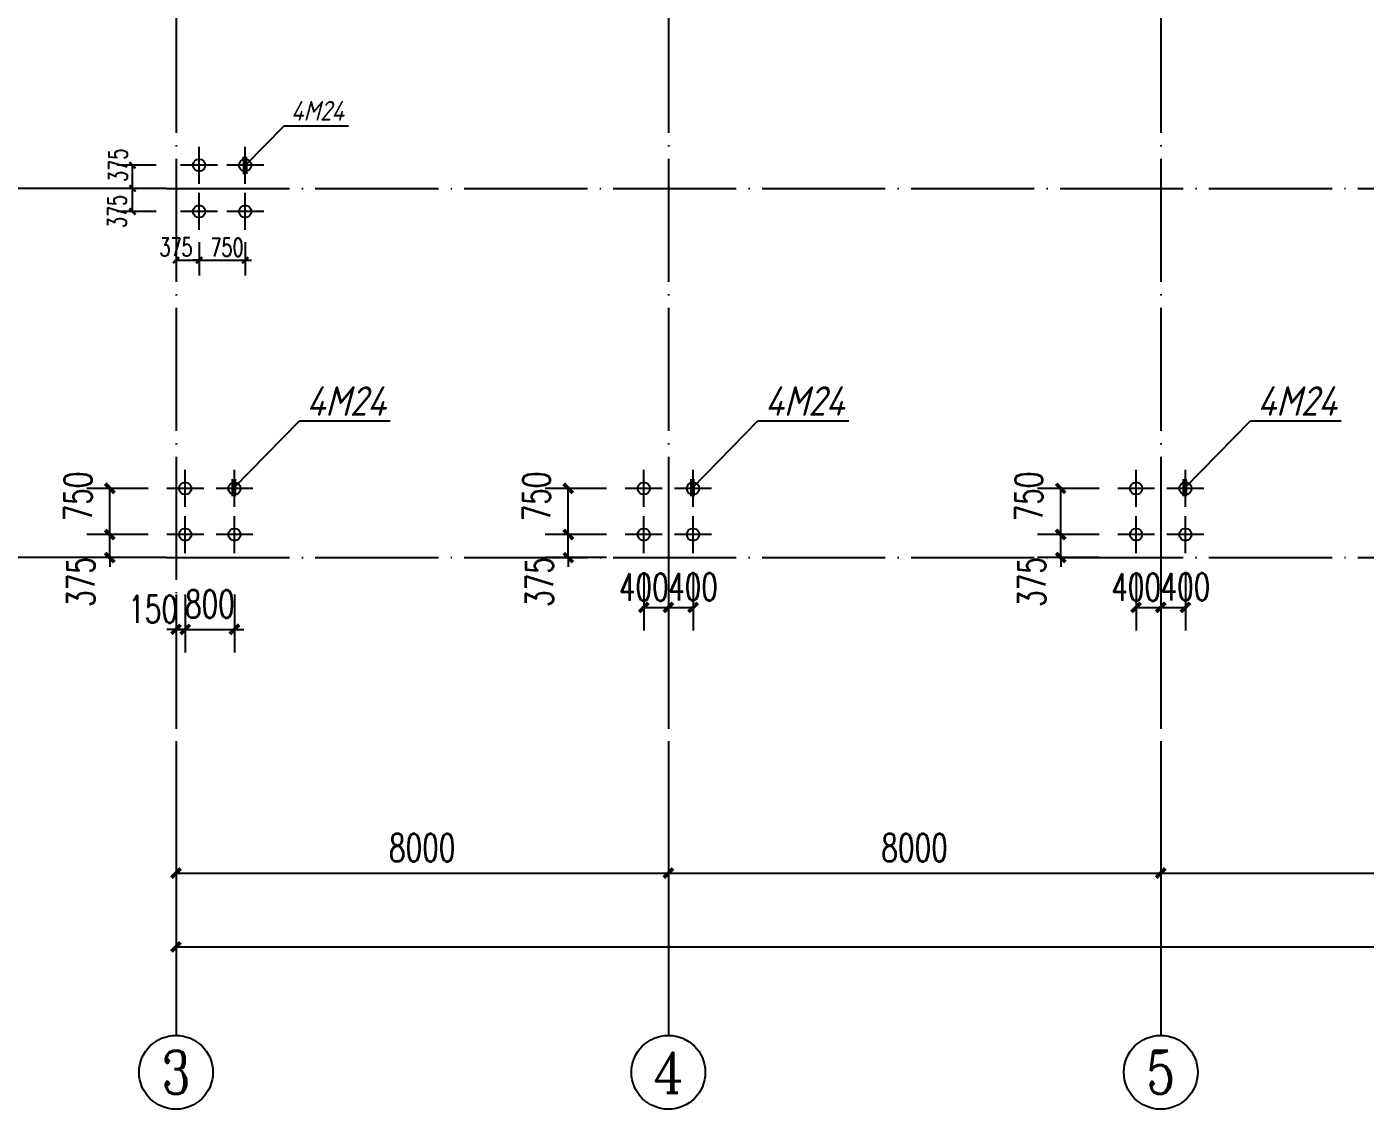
# Model space of a CAD drawing. Header units: millimetres. Extents: x 4533265 to 4958735, y 18976699 to 19555898.
# Drawn here: x 4577716 to 4599463, y 19226391 to 19243980 of the extents above; entities that cross this region are included whole.
import ezdxf
from ezdxf.enums import TextEntityAlignment as Align

# ---------------------------------------------------------------- set-up
doc = ezdxf.new("R2010")
doc.units = ezdxf.units.MM
doc.header["$LTSCALE"] = 1000
doc.header["$MEASUREMENT"] = 0
doc.linetypes.add('DOTE', pattern=[2.42, 2, -0.2, 0.02, -0.2])
doc.layers.get('Defpoints').update_dxf_attribs({"color": 1})
for name, color, linetype in [('AXIS_TEXT', 7, 'Continuous'), ('AXIS_外部', 171, 'Continuous'), ('DOTE', 250, 'DOTE'), ('PUB_DIM', 161, 'Continuous'), ('中粗', 4, 'Continuous'), ('标注', 7, 'Continuous')]:
    doc.layers.add(name, color=color, linetype=linetype)
doc.styles.add('_TCH_AXIS', font='COMPLEX', dxfattribs={"bigfont": 'GBCBIG'})
doc.styles.add('_TCH_DIM_T3', font='SIMPLEX', dxfattribs={"width": 0.705882, "bigfont": 'GBCBIG'})
doc.styles.add('COMPLEX', font='COMPLEX')
doc.styles.get("Standard").update_dxf_attribs({"font": 'gbenor.shx', "bigfont": 'gbcbig.shx'})
doc.dimstyles.new('100', dxfattribs={"dimtxt": 250, "dimasz": 200, "dimexe": 250, "dimexo": 300, "dimgap": 150, "dimtad": 1, "dimdec": 0, "dimzin": 0, "dimdsep": 46, "dimtxsty": 'Standard', "dimblk": 'ARCHTICK', "dimcen": 0.09, "dimclrd": 256, "dimclre": 256, "dimclrt": 256, "dimadec": 0, "dimazin": 0, "dimtfac": 1, "dimtdec": 0, "dimtix": 1, "dimtmove": 2, "dimatfit": 3, "dimldrblk": 'ARCHTICK', "dimfxl": 0, "dimtolj": 1, "dimtzin": 0, "dimarcsym": 0})
doc.dimstyles.new('_TCH_ARCH&&100', dxfattribs={"dimtxt": 297.5, "dimasz": 100, "dimexe": 250, "dimexo": 300, "dimgap": 100, "dimtad": 1, "dimdec": 0, "dimzin": 0, "dimdsep": 46, "dimtxsty": '_TCH_DIM_T3', "dimblk": 'ARCHTICK', "dimcen": 0.09, "dimclrt": 7, "dimazin": 2, "dimtfac": 1, "dimtdec": 0, "dimtix": 1, "dimtmove": 2, "dimatfit": 3, "dimfxl": 0, "dimtolj": 1, "dimtzin": 0, "dimarcsym": 0})
doc.dimstyles.new('_TCH_ARCH&&150', dxfattribs={"dimtxt": 446.25, "dimasz": 150, "dimexe": 375, "dimexo": 450, "dimgap": 189.375, "dimtad": 1, "dimdec": 0, "dimzin": 0, "dimdsep": 46, "dimtxsty": '_TCH_DIM_T3', "dimblk": 'ARCHTICK', "dimcen": 0.09, "dimclrt": 7, "dimazin": 2, "dimtfac": 1, "dimtdec": 0, "dimtix": 1, "dimtmove": 2, "dimatfit": 3, "dimfxl": 0, "dimtolj": 1, "dimtzin": 0, "dimarcsym": 0})

# ---------------------------------------------------------------- blocks, each defined once
blk = doc.blocks.new('_ArchTick')
at = {"color": 0, "linetype": 'ByBlock', "const_width": 0.4}
blk.add_lwpolyline([(-0.5, -0.5), (0.5, 0.5)], dxfattribs=at)
blk = doc.blocks.new('*D617')
at = {"layer": 'Defpoints', "color": 0}
for p in [(4580141, 19240780), (4580516, 19240780), (4580516, 19240187)]:
    blk.add_point(p, dxfattribs=at)
at = {"layer": 'PUB_DIM', "color": 0, "lineweight": -2}
for p, q in [((4580141, 19240480), (4580141, 19239937)), ((4580516, 19240480), (4580516, 19239937)), ((4580141, 19240187), (4580516, 19240187))]:
    blk.add_line(p, q, dxfattribs=at)
at = {"layer": 'PUB_DIM', "color": 0, "lineweight": -2, "xscale": 100, "yscale": 100, "zscale": 100, "rotation": 180}
blk.add_blockref('_ArchTick', (4580141, 19240187), dxfattribs=at)
at = {"layer": 'PUB_DIM', "color": 0, "lineweight": -2, "xscale": 100, "yscale": 100, "zscale": 100}
blk.add_blockref('_ArchTick', (4580516, 19240187), dxfattribs=at)
at = {"layer": 'PUB_DIM', "color": 7, "insert": (4580141, 19240399), "char_height": 297.5, "attachment_point": 5, "style": '_TCH_DIM_T3'}
blk.add_mtext('\\A1;375', dxfattribs=at)
blk = doc.blocks.new('*D618')
at = {"layer": 'Defpoints', "color": 0}
for p in [(4580516, 19240780), (4581266, 19240780), (4581266, 19240187)]:
    blk.add_point(p, dxfattribs=at)
at = {"layer": 'PUB_DIM', "color": 0, "lineweight": -2}
for p, q in [((4580516, 19240480), (4580516, 19239937)), ((4581266, 19240480), (4581266, 19239937)), ((4580516, 19240187), (4580416, 19240187)), ((4580516, 19240187), (4581266, 19240187)), ((4581266, 19240187), (4581366, 19240187))]:
    blk.add_line(p, q, dxfattribs=at)
at = {"layer": 'PUB_DIM', "color": 0, "lineweight": -2, "xscale": 100, "yscale": 100, "zscale": 100}
blk.add_blockref('_ArchTick', (4580516, 19240187), dxfattribs=at)
at = {"layer": 'PUB_DIM', "color": 0, "lineweight": -2, "xscale": 100, "yscale": 100, "zscale": 100, "rotation": 180}
blk.add_blockref('_ArchTick', (4581266, 19240187), dxfattribs=at)
at = {"layer": 'PUB_DIM', "color": 7, "insert": (4580969, 19240396), "char_height": 297.5, "attachment_point": 5, "style": '_TCH_DIM_T3'}
blk.add_mtext('\\A1;750', dxfattribs=at)
blk = doc.blocks.new('*D619')
at = {"layer": 'Defpoints', "color": 0}
for p in [(4579434, 19241354), (4580117, 19241354), (4580117, 19240979)]:
    blk.add_point(p, dxfattribs=at)
at = {"layer": 'PUB_DIM', "color": 0, "lineweight": -2}
for p, q in [((4579817, 19241354), (4579184, 19241354)), ((4579434, 19240979), (4579434, 19241354)), ((4579817, 19240979), (4579184, 19240979))]:
    blk.add_line(p, q, dxfattribs=at)
at = {"layer": 'PUB_DIM', "color": 0, "lineweight": -2, "xscale": 100, "yscale": 100, "zscale": 100}
for p, rotation in [((4579434, 19241354), 90), ((4579434, 19240979), 270)]:
    blk.add_blockref('_ArchTick', p, dxfattribs=dict(at, rotation=rotation))
at = {"layer": 'PUB_DIM', "color": 7, "insert": (4579184, 19240979), "char_height": 297.5, "attachment_point": 5, "rotation": 90, "style": '_TCH_DIM_T3'}
blk.add_mtext('\\A1;375', dxfattribs=at)
blk = doc.blocks.new('*D620')
at = {"layer": 'Defpoints', "color": 0}
for p in [(4579434, 19241729), (4580117, 19241729), (4580117, 19241354)]:
    blk.add_point(p, dxfattribs=at)
at = {"layer": 'PUB_DIM', "color": 0, "lineweight": -2}
for p, q in [((4579817, 19241729), (4579184, 19241729)), ((4579434, 19241354), (4579434, 19241729)), ((4579817, 19241354), (4579184, 19241354))]:
    blk.add_line(p, q, dxfattribs=at)
at = {"layer": 'PUB_DIM', "color": 0, "lineweight": -2, "xscale": 100, "yscale": 100, "zscale": 100}
for p, rotation in [((4579434, 19241729), 90), ((4579434, 19241354), 270)]:
    blk.add_blockref('_ArchTick', p, dxfattribs=dict(at, rotation=rotation))
at = {"layer": 'PUB_DIM', "color": 7, "insert": (4579200, 19241729), "char_height": 297.5, "attachment_point": 5, "rotation": 90, "style": '_TCH_DIM_T3'}
blk.add_mtext('\\A1;375', dxfattribs=at)
blk = doc.blocks.new('*D629')
at = {"layer": 'Defpoints', "color": 0}
for p in [(4580291, 19235206), (4581091, 19235206), (4581091, 19234188)]:
    blk.add_point(p, dxfattribs=at)
at = {"layer": 'PUB_DIM', "color": 0, "lineweight": -2}
for p, q in [((4580291, 19234756), (4580291, 19233813)), ((4581091, 19234756), (4581091, 19233813)), ((4580291, 19234188), (4580141, 19234188)), ((4580291, 19234188), (4581091, 19234188)), ((4581091, 19234188), (4581241, 19234188))]:
    blk.add_line(p, q, dxfattribs=at)
at = {"layer": 'PUB_DIM', "color": 0, "lineweight": -2, "xscale": 150, "yscale": 150, "zscale": 150}
blk.add_blockref('_ArchTick', (4580291, 19234188), dxfattribs=at)
at = {"layer": 'PUB_DIM', "color": 0, "lineweight": -2, "xscale": 150, "yscale": 150, "zscale": 150, "rotation": 180}
blk.add_blockref('_ArchTick', (4581091, 19234188), dxfattribs=at)
at = {"layer": 'PUB_DIM', "color": 7, "insert": (4580691, 19234601), "char_height": 446.2, "attachment_point": 5, "style": '_TCH_DIM_T3'}
blk.add_mtext('\\A1;800', dxfattribs=at)
blk = doc.blocks.new('*D630')
at = {"layer": 'Defpoints', "color": 0}
for p in [(4580141, 19235206), (4580291, 19235206), (4580291, 19234188)]:
    blk.add_point(p, dxfattribs=at)
at = {"layer": 'PUB_DIM', "color": 0, "lineweight": -2}
for p, q in [((4580141, 19234756), (4580141, 19233813)), ((4580291, 19234756), (4580291, 19233813)), ((4580141, 19234188), (4579991, 19234188)), ((4580141, 19234188), (4580291, 19234188)), ((4580291, 19234188), (4580441, 19234188))]:
    blk.add_line(p, q, dxfattribs=at)
at = {"layer": 'PUB_DIM', "color": 0, "lineweight": -2, "xscale": 150, "yscale": 150, "zscale": 150}
blk.add_blockref('_ArchTick', (4580141, 19234188), dxfattribs=at)
at = {"layer": 'PUB_DIM', "color": 0, "lineweight": -2, "xscale": 150, "yscale": 150, "zscale": 150, "rotation": 180}
blk.add_blockref('_ArchTick', (4580291, 19234188), dxfattribs=at)
at = {"layer": 'PUB_DIM', "color": 7, "insert": (4579768, 19234517), "char_height": 446.2, "attachment_point": 5, "style": '_TCH_DIM_T3'}
blk.add_mtext('\\A1;150', dxfattribs=at)
blk = doc.blocks.new('*D631')
at = {"layer": 'Defpoints', "color": 0}
for p in [(4579065, 19235729), (4580138, 19235729), (4580138, 19235354)]:
    blk.add_point(p, dxfattribs=at)
at = {"layer": 'PUB_DIM', "color": 0, "lineweight": -2}
for p, q in [((4579065, 19235729), (4579065, 19235879)), ((4579688, 19235729), (4578690, 19235729)), ((4579065, 19235354), (4579065, 19235729)), ((4579688, 19235354), (4578690, 19235354)), ((4579065, 19235354), (4579065, 19235204))]:
    blk.add_line(p, q, dxfattribs=at)
at = {"layer": 'PUB_DIM', "color": 0, "lineweight": -2, "xscale": 150, "yscale": 150, "zscale": 150}
for p, rotation in [((4579065, 19235729), 270), ((4579065, 19235354), 90)]:
    blk.add_blockref('_ArchTick', p, dxfattribs=dict(at, rotation=rotation))
at = {"layer": 'PUB_DIM', "color": 7, "insert": (4578596, 19234958), "char_height": 446.2, "attachment_point": 5, "rotation": 90, "style": '_TCH_DIM_T3'}
blk.add_mtext('\\A1;375', dxfattribs=at)
blk = doc.blocks.new('*D632')
at = {"layer": 'Defpoints', "color": 0}
for p in [(4579065, 19236479), (4580138, 19236479), (4580138, 19235729)]:
    blk.add_point(p, dxfattribs=at)
at = {"layer": 'PUB_DIM', "color": 0, "lineweight": -2}
for p, q in [((4579688, 19236479), (4578690, 19236479)), ((4579065, 19235729), (4579065, 19236479)), ((4579688, 19235729), (4578690, 19235729))]:
    blk.add_line(p, q, dxfattribs=at)
at = {"layer": 'PUB_DIM', "color": 0, "lineweight": -2, "xscale": 150, "yscale": 150, "zscale": 150}
for p, rotation in [((4579065, 19236479), 90), ((4579065, 19235729), 270)]:
    blk.add_blockref('_ArchTick', p, dxfattribs=dict(at, rotation=rotation))
at = {"layer": 'PUB_DIM', "color": 7, "insert": (4578548, 19236347), "char_height": 446.2, "attachment_point": 5, "rotation": 90, "style": '_TCH_DIM_T3'}
blk.add_mtext('\\A1;750', dxfattribs=at)
blk = doc.blocks.new('*D673')
at = {"layer": 'Defpoints', "color": 0}
for p in [(4596141, 19235564), (4596541, 19235564), (4596541, 19234545)]:
    blk.add_point(p, dxfattribs=at)
at = {"layer": 'PUB_DIM', "color": 0, "lineweight": -2}
for p, q in [((4596141, 19235114), (4596141, 19234170)), ((4596541, 19235114), (4596541, 19234170)), ((4596141, 19234545), (4596541, 19234545))]:
    blk.add_line(p, q, dxfattribs=at)
at = {"layer": 'PUB_DIM', "color": 0, "lineweight": -2, "xscale": 150, "yscale": 150, "zscale": 150, "rotation": 180}
blk.add_blockref('_ArchTick', (4596141, 19234545), dxfattribs=at)
at = {"layer": 'PUB_DIM', "color": 0, "lineweight": -2, "xscale": 150, "yscale": 150, "zscale": 150}
blk.add_blockref('_ArchTick', (4596541, 19234545), dxfattribs=at)
at = {"layer": 'PUB_DIM', "color": 7, "insert": (4596541, 19234878), "char_height": 446.2, "attachment_point": 5, "style": '_TCH_DIM_T3'}
blk.add_mtext('\\A1;400', dxfattribs=at)
blk = doc.blocks.new('*D674')
at = {"layer": 'Defpoints', "color": 0}
for p in [(4595741, 19235564), (4596141, 19235564), (4596141, 19234545)]:
    blk.add_point(p, dxfattribs=at)
at = {"layer": 'PUB_DIM', "color": 0, "lineweight": -2}
for p, q in [((4595741, 19235114), (4595741, 19234170)), ((4596141, 19235114), (4596141, 19234170)), ((4595741, 19234545), (4596141, 19234545))]:
    blk.add_line(p, q, dxfattribs=at)
at = {"layer": 'PUB_DIM', "color": 0, "lineweight": -2, "xscale": 150, "yscale": 150, "zscale": 150, "rotation": 180}
blk.add_blockref('_ArchTick', (4595741, 19234545), dxfattribs=at)
at = {"layer": 'PUB_DIM', "color": 0, "lineweight": -2, "xscale": 150, "yscale": 150, "zscale": 150}
blk.add_blockref('_ArchTick', (4596141, 19234545), dxfattribs=at)
at = {"layer": 'PUB_DIM', "color": 7, "insert": (4595741, 19234875), "char_height": 446.2, "attachment_point": 5, "style": '_TCH_DIM_T3'}
blk.add_mtext('\\A1;400', dxfattribs=at)
blk = doc.blocks.new('*D675')
at = {"layer": 'Defpoints', "color": 0}
for p in [(4594515, 19235729), (4595588, 19235729), (4595588, 19235354)]:
    blk.add_point(p, dxfattribs=at)
at = {"layer": 'PUB_DIM', "color": 0, "lineweight": -2}
for p, q in [((4594515, 19235729), (4594515, 19235879)), ((4595138, 19235729), (4594140, 19235729)), ((4594515, 19235354), (4594515, 19235729)), ((4595138, 19235354), (4594140, 19235354)), ((4594515, 19235354), (4594515, 19235204))]:
    blk.add_line(p, q, dxfattribs=at)
at = {"layer": 'PUB_DIM', "color": 0, "lineweight": -2, "xscale": 150, "yscale": 150, "zscale": 150}
for p, rotation in [((4594515, 19235729), 270), ((4594515, 19235354), 90)]:
    blk.add_blockref('_ArchTick', p, dxfattribs=dict(at, rotation=rotation))
at = {"layer": 'PUB_DIM', "color": 7, "insert": (4594046, 19234958), "char_height": 446.2, "attachment_point": 5, "rotation": 90, "style": '_TCH_DIM_T3'}
blk.add_mtext('\\A1;375', dxfattribs=at)
blk = doc.blocks.new('*D676')
at = {"layer": 'Defpoints', "color": 0}
for p in [(4594515, 19236479), (4595588, 19236479), (4595588, 19235729)]:
    blk.add_point(p, dxfattribs=at)
at = {"layer": 'PUB_DIM', "color": 0, "lineweight": -2}
for p, q in [((4595138, 19236479), (4594140, 19236479)), ((4594515, 19235729), (4594515, 19236479)), ((4595138, 19235729), (4594140, 19235729))]:
    blk.add_line(p, q, dxfattribs=at)
at = {"layer": 'PUB_DIM', "color": 0, "lineweight": -2, "xscale": 150, "yscale": 150, "zscale": 150}
for p, rotation in [((4594515, 19236479), 90), ((4594515, 19235729), 270)]:
    blk.add_blockref('_ArchTick', p, dxfattribs=dict(at, rotation=rotation))
at = {"layer": 'PUB_DIM', "color": 7, "insert": (4593998, 19236347), "char_height": 446.2, "attachment_point": 5, "rotation": 90, "style": '_TCH_DIM_T3'}
blk.add_mtext('\\A1;750', dxfattribs=at)
blk = doc.blocks.new('*D685')
at = {"layer": 'Defpoints', "color": 0}
for p in [(4588141, 19235564), (4588541, 19235564), (4588541, 19234545)]:
    blk.add_point(p, dxfattribs=at)
at = {"layer": 'PUB_DIM', "color": 0, "lineweight": -2}
for p, q in [((4588141, 19235114), (4588141, 19234170)), ((4588541, 19235114), (4588541, 19234170)), ((4588141, 19234545), (4588541, 19234545))]:
    blk.add_line(p, q, dxfattribs=at)
at = {"layer": 'PUB_DIM', "color": 0, "lineweight": -2, "xscale": 150, "yscale": 150, "zscale": 150, "rotation": 180}
blk.add_blockref('_ArchTick', (4588141, 19234545), dxfattribs=at)
at = {"layer": 'PUB_DIM', "color": 0, "lineweight": -2, "xscale": 150, "yscale": 150, "zscale": 150}
blk.add_blockref('_ArchTick', (4588541, 19234545), dxfattribs=at)
at = {"layer": 'PUB_DIM', "color": 7, "insert": (4588541, 19234878), "char_height": 446.2, "attachment_point": 5, "style": '_TCH_DIM_T3'}
blk.add_mtext('\\A1;400', dxfattribs=at)
blk = doc.blocks.new('*D686')
at = {"layer": 'Defpoints', "color": 0}
for p in [(4587741, 19235564), (4588141, 19235564), (4588141, 19234545)]:
    blk.add_point(p, dxfattribs=at)
at = {"layer": 'PUB_DIM', "color": 0, "lineweight": -2}
for p, q in [((4587741, 19235114), (4587741, 19234170)), ((4588141, 19235114), (4588141, 19234170)), ((4587741, 19234545), (4588141, 19234545))]:
    blk.add_line(p, q, dxfattribs=at)
at = {"layer": 'PUB_DIM', "color": 0, "lineweight": -2, "xscale": 150, "yscale": 150, "zscale": 150, "rotation": 180}
blk.add_blockref('_ArchTick', (4587741, 19234545), dxfattribs=at)
at = {"layer": 'PUB_DIM', "color": 0, "lineweight": -2, "xscale": 150, "yscale": 150, "zscale": 150}
blk.add_blockref('_ArchTick', (4588141, 19234545), dxfattribs=at)
at = {"layer": 'PUB_DIM', "color": 7, "insert": (4587741, 19234875), "char_height": 446.2, "attachment_point": 5, "style": '_TCH_DIM_T3'}
blk.add_mtext('\\A1;400', dxfattribs=at)
blk = doc.blocks.new('*D687')
at = {"layer": 'Defpoints', "color": 0}
for p in [(4586515, 19235729), (4587588, 19235729), (4587588, 19235354)]:
    blk.add_point(p, dxfattribs=at)
at = {"layer": 'PUB_DIM', "color": 0, "lineweight": -2}
for p, q in [((4586515, 19235729), (4586515, 19235879)), ((4587138, 19235729), (4586140, 19235729)), ((4586515, 19235354), (4586515, 19235729)), ((4587138, 19235354), (4586140, 19235354)), ((4586515, 19235354), (4586515, 19235204))]:
    blk.add_line(p, q, dxfattribs=at)
at = {"layer": 'PUB_DIM', "color": 0, "lineweight": -2, "xscale": 150, "yscale": 150, "zscale": 150}
for p, rotation in [((4586515, 19235729), 270), ((4586515, 19235354), 90)]:
    blk.add_blockref('_ArchTick', p, dxfattribs=dict(at, rotation=rotation))
at = {"layer": 'PUB_DIM', "color": 7, "insert": (4586046, 19234958), "char_height": 446.2, "attachment_point": 5, "rotation": 90, "style": '_TCH_DIM_T3'}
blk.add_mtext('\\A1;375', dxfattribs=at)
blk = doc.blocks.new('*D688')
at = {"layer": 'Defpoints', "color": 0}
for p in [(4586515, 19236479), (4587588, 19236479), (4587588, 19235729)]:
    blk.add_point(p, dxfattribs=at)
at = {"layer": 'PUB_DIM', "color": 0, "lineweight": -2}
for p, q in [((4587138, 19236479), (4586140, 19236479)), ((4586515, 19235729), (4586515, 19236479)), ((4587138, 19235729), (4586140, 19235729))]:
    blk.add_line(p, q, dxfattribs=at)
at = {"layer": 'PUB_DIM', "color": 0, "lineweight": -2, "xscale": 150, "yscale": 150, "zscale": 150}
for p, rotation in [((4586515, 19236479), 90), ((4586515, 19235729), 270)]:
    blk.add_blockref('_ArchTick', p, dxfattribs=dict(at, rotation=rotation))
at = {"layer": 'PUB_DIM', "color": 7, "insert": (4585998, 19236347), "char_height": 446.2, "attachment_point": 5, "rotation": 90, "style": '_TCH_DIM_T3'}
blk.add_mtext('\\A1;750', dxfattribs=at)
blk = doc.blocks.new('*D701')
at = {"layer": 'AXIS_外部', "color": 0, "lineweight": -2}
for p, q in [((4579535, 19241354), (4575860, 19241354)), ((4576235, 19235354), (4576235, 19241354)), ((4579535, 19235354), (4575860, 19235354))]:
    blk.add_line(p, q, dxfattribs=at)
at = {"layer": 'Defpoints', "color": 0}
for p in [(4576235, 19241354), (4579985, 19241354), (4579985, 19235354)]:
    blk.add_point(p, dxfattribs=at)
at = {"layer": 'AXIS_外部', "color": 0, "lineweight": -2, "xscale": 150, "yscale": 150, "zscale": 150}
for p, rotation in [((4576235, 19241354), 90), ((4576235, 19235354), 270)]:
    blk.add_blockref('_ArchTick', p, dxfattribs=dict(at, rotation=rotation))
at = {"layer": 'AXIS_外部', "color": 7, "insert": (4575822, 19238354), "char_height": 446.2, "attachment_point": 5, "rotation": 90, "style": '_TCH_DIM_T3'}
blk.add_mtext('\\A1;6000', dxfattribs=at)
blk = doc.blocks.new('*D702')
at = {"layer": 'AXIS_外部', "color": 0, "lineweight": -2}
for p, q in [((4579535, 19247354), (4575860, 19247354)), ((4576235, 19241354), (4576235, 19247354)), ((4579535, 19241354), (4575860, 19241354))]:
    blk.add_line(p, q, dxfattribs=at)
at = {"layer": 'Defpoints', "color": 0}
for p in [(4576235, 19247354), (4579985, 19247354), (4579985, 19241354)]:
    blk.add_point(p, dxfattribs=at)
at = {"layer": 'AXIS_外部', "color": 0, "lineweight": -2, "xscale": 150, "yscale": 150, "zscale": 150}
for p, rotation in [((4576235, 19247354), 90), ((4576235, 19241354), 270)]:
    blk.add_blockref('_ArchTick', p, dxfattribs=dict(at, rotation=rotation))
at = {"layer": 'AXIS_外部', "color": 7, "insert": (4575822, 19244354), "char_height": 446.2, "attachment_point": 5, "rotation": 90, "style": '_TCH_DIM_T3'}
blk.add_mtext('\\A1;6000', dxfattribs=at)
blk = doc.blocks.new('*D704')
at = {"layer": 'AXIS_外部', "color": 0, "lineweight": -2}
for p, q in [((4579535, 19253354), (4574660, 19253354)), ((4575035, 19235354), (4575035, 19253354)), ((4579535, 19235354), (4574660, 19235354))]:
    blk.add_line(p, q, dxfattribs=at)
at = {"layer": 'Defpoints', "color": 0}
for p in [(4575035, 19253354), (4579985, 19253354), (4579985, 19235354)]:
    blk.add_point(p, dxfattribs=at)
at = {"layer": 'AXIS_外部', "color": 0, "lineweight": -2, "xscale": 150, "yscale": 150, "zscale": 150}
for p, rotation in [((4575035, 19253354), 90), ((4575035, 19235354), 270)]:
    blk.add_blockref('_ArchTick', p, dxfattribs=dict(at, rotation=rotation))
at = {"layer": 'AXIS_外部', "color": 7, "insert": (4574622, 19244354), "char_height": 446.2, "attachment_point": 5, "rotation": 90, "style": '_TCH_DIM_T3'}
blk.add_mtext('\\A1;18000', dxfattribs=at)
blk = doc.blocks.new('*D705')
at = {"layer": 'AXIS_外部', "color": 0, "lineweight": -2}
for p, q in [((4580141, 19231904), (4580141, 19229853)), ((4588141, 19231904), (4588141, 19229853)), ((4580141, 19230228), (4588141, 19230228))]:
    blk.add_line(p, q, dxfattribs=at)
at = {"layer": 'Defpoints', "color": 0}
for p in [(4580141, 19232354), (4588141, 19232354), (4588141, 19230228)]:
    blk.add_point(p, dxfattribs=at)
at = {"layer": 'AXIS_外部', "color": 0, "lineweight": -2, "xscale": 150, "yscale": 150, "zscale": 150, "rotation": 180}
blk.add_blockref('_ArchTick', (4580141, 19230228), dxfattribs=at)
at = {"layer": 'AXIS_外部', "color": 0, "lineweight": -2, "xscale": 150, "yscale": 150, "zscale": 150}
blk.add_blockref('_ArchTick', (4588141, 19230228), dxfattribs=at)
at = {"layer": 'AXIS_外部', "color": 7, "insert": (4584141, 19230640), "char_height": 446.2, "attachment_point": 5, "style": '_TCH_DIM_T3'}
blk.add_mtext('\\A1;8000', dxfattribs=at)
blk = doc.blocks.new('*D706')
at = {"layer": 'AXIS_外部', "color": 0, "lineweight": -2}
for p, q in [((4588141, 19231904), (4588141, 19229853)), ((4596141, 19231904), (4596141, 19229853)), ((4588141, 19230228), (4596141, 19230228))]:
    blk.add_line(p, q, dxfattribs=at)
at = {"layer": 'Defpoints', "color": 0}
for p in [(4588141, 19232354), (4596141, 19232354), (4596141, 19230228)]:
    blk.add_point(p, dxfattribs=at)
at = {"layer": 'AXIS_外部', "color": 0, "lineweight": -2, "xscale": 150, "yscale": 150, "zscale": 150, "rotation": 180}
blk.add_blockref('_ArchTick', (4588141, 19230228), dxfattribs=at)
at = {"layer": 'AXIS_外部', "color": 0, "lineweight": -2, "xscale": 150, "yscale": 150, "zscale": 150}
blk.add_blockref('_ArchTick', (4596141, 19230228), dxfattribs=at)
at = {"layer": 'AXIS_外部', "color": 7, "insert": (4592141, 19230640), "char_height": 446.2, "attachment_point": 5, "style": '_TCH_DIM_T3'}
blk.add_mtext('\\A1;8000', dxfattribs=at)
blk = doc.blocks.new('*D707')
at = {"layer": 'AXIS_外部', "color": 0, "lineweight": -2}
for p, q in [((4596141, 19231904), (4596141, 19229853)), ((4604141, 19231904), (4604141, 19229853)), ((4596141, 19230228), (4604141, 19230228))]:
    blk.add_line(p, q, dxfattribs=at)
at = {"layer": 'Defpoints', "color": 0}
for p in [(4596141, 19232354), (4604141, 19232354), (4604141, 19230228)]:
    blk.add_point(p, dxfattribs=at)
at = {"layer": 'AXIS_外部', "color": 0, "lineweight": -2, "xscale": 150, "yscale": 150, "zscale": 150, "rotation": 180}
blk.add_blockref('_ArchTick', (4596141, 19230228), dxfattribs=at)
at = {"layer": 'AXIS_外部', "color": 0, "lineweight": -2, "xscale": 150, "yscale": 150, "zscale": 150}
blk.add_blockref('_ArchTick', (4604141, 19230228), dxfattribs=at)
at = {"layer": 'AXIS_外部', "color": 7, "insert": (4600141, 19230640), "char_height": 446.2, "attachment_point": 5, "style": '_TCH_DIM_T3'}
blk.add_mtext('\\A1;8000', dxfattribs=at)
blk = doc.blocks.new('*D712')
at = {"layer": 'AXIS_外部', "color": 0, "lineweight": -2}
for p, q in [((4580141, 19231904), (4580141, 19228653)), ((4636141, 19231904), (4636141, 19228653)), ((4580141, 19229028), (4636141, 19229028))]:
    blk.add_line(p, q, dxfattribs=at)
at = {"layer": 'Defpoints', "color": 0}
for p in [(4580141, 19232354), (4636141, 19232354), (4636141, 19229028)]:
    blk.add_point(p, dxfattribs=at)
at = {"layer": 'AXIS_外部', "color": 0, "lineweight": -2, "xscale": 150, "yscale": 150, "zscale": 150, "rotation": 180}
blk.add_blockref('_ArchTick', (4580141, 19229028), dxfattribs=at)
at = {"layer": 'AXIS_外部', "color": 0, "lineweight": -2, "xscale": 150, "yscale": 150, "zscale": 150}
blk.add_blockref('_ArchTick', (4636141, 19229028), dxfattribs=at)
at = {"layer": 'AXIS_外部', "color": 7, "insert": (4608141, 19229440), "char_height": 446.2, "attachment_point": 5, "style": '_TCH_DIM_T3'}
blk.add_mtext('\\A1;56000', dxfattribs=at)
blk = doc.blocks.new('_AXISO')
blk.add_circle((0, 0), 0.5)
at = {"layer": 'AXIS_TEXT', "style": 'COMPLEX', "width": 1.041667}
blk.add_attdef('A', text='', height=0.56, dxfattribs=at).set_placement((-0.25, -0.28), (0.25, -0.28), align=Align.FIT)

msp = doc.modelspace()

# ---------------------------------------------------------------- linework, layer by layer
at = {"layer": 'AXIS_外部'}
for p, q in [((4579984.6, 19241353.8), (4573984.6, 19241353.8)), ((4579984.6, 19235353.8), (4573984.6, 19235353.8)), ((4580141.1, 19232353.8), (4580141.1, 19227590.6)), ((4588141.1, 19232353.8), (4588141.1, 19227590.6)), ((4596141.1, 19232353.8), (4596141.1, 19227590.6))]:
    msp.add_line(p, q, dxfattribs=at)
at = {"layer": 'DOTE'}
for p, q in [((4580141.1, 19256353.8), (4580141.1, 19232353.8)), ((4588141.1, 19256353.8), (4588141.1, 19232353.8)), ((4596141.1, 19256353.8), (4596141.1, 19232353.8)), ((4579984.6, 19241353.8), (4636613.4, 19241353.8)), ((4579984.6, 19235353.8), (4636613.4, 19235353.8))]:
    msp.add_line(p, q, dxfattribs=at)
at = {"layer": '中粗', "linetype": 'ByBlock'}
for p, q in [((4580516.1, 19241428.8), (4580516.1, 19242028.8)), ((4581266.1, 19241428.8), (4581266.1, 19242028.8)), ((4580816.1, 19241728.8), (4580216.1, 19241728.8)), ((4581566.1, 19241728.8), (4580966.1, 19241728.8)), ((4580516.1, 19240678.8), (4580516.1, 19241278.8)), ((4581266.1, 19240678.8), (4581266.1, 19241278.8)), ((4580816.1, 19240978.8), (4580216.1, 19240978.8)), ((4580516.1, 19241053.8), (4580516.1, 19241053.8)), ((4581566.1, 19240978.8), (4580966.1, 19240978.8)), ((4580291.1, 19236178.8), (4580291.1, 19236778.8)), ((4581091.1, 19236178.8), (4581091.1, 19236778.8)), ((4587741.1, 19236178.8), (4587741.1, 19236778.8)), ((4588541.1, 19236178.8), (4588541.1, 19236778.8)), ((4595741.1, 19236178.8), (4595741.1, 19236778.8)), ((4596541.1, 19236178.8), (4596541.1, 19236778.8)), ((4580591.1, 19236478.8), (4579991.1, 19236478.8)), ((4581391.1, 19236478.8), (4580791.1, 19236478.8)), ((4581016.1, 19236478.8), (4581016.1, 19236478.8)), ((4588041.1, 19236478.8), (4587441.1, 19236478.8)), ((4588841.1, 19236478.8), (4588241.1, 19236478.8)), ((4588466.1, 19236478.8), (4588466.1, 19236478.8)), ((4596041.1, 19236478.8), (4595441.1, 19236478.8)), ((4596841.1, 19236478.8), (4596241.1, 19236478.8)), ((4596466.1, 19236478.8), (4596466.1, 19236478.8)), ((4580291.1, 19235428.8), (4580291.1, 19236028.8)), ((4581091.1, 19235428.8), (4581091.1, 19236028.8)), ((4587741.1, 19235428.8), (4587741.1, 19236028.8)), ((4588541.1, 19235428.8), (4588541.1, 19236028.8)), ((4595741.1, 19235428.8), (4595741.1, 19236028.8)), ((4596541.1, 19235428.8), (4596541.1, 19236028.8)), ((4580591.1, 19235728.8), (4579991.1, 19235728.8)), ((4581391.1, 19235728.8), (4580791.1, 19235728.8)), ((4588041.1, 19235728.8), (4587441.1, 19235728.8)), ((4588841.1, 19235728.8), (4588241.1, 19235728.8)), ((4596041.1, 19235728.8), (4595441.1, 19235728.8)), ((4596841.1, 19235728.8), (4596241.1, 19235728.8))]:
    msp.add_line(p, q, dxfattribs=at)
for centre in [(4580516.1, 19241728.8), (4581266.1, 19241728.8), (4580516.1, 19240978.8), (4581266.1, 19240978.8), (4580291.1, 19236478.8), (4581091.1, 19236478.8), (4587741.1, 19236478.8), (4588541.1, 19236478.8), (4595741.1, 19236478.8), (4596541.1, 19236478.8), (4580291.1, 19235728.8), (4581091.1, 19235728.8), (4587741.1, 19235728.8), (4588541.1, 19235728.8), (4595741.1, 19235728.8), (4596541.1, 19235728.8)]:
    msp.add_circle(centre, 100, dxfattribs=at)

# ---------------------------------------------------------------- block references
at = {"layer": 'AXIS_外部'}
ref = msp.add_blockref('_AXISO', (4580141.1, 19226990.6), dxfattribs=dict(at, xscale=1200, yscale=1200, zscale=1200))
ref.add_attrib('A', '3', dxfattribs={"layer": 'AXIS_TEXT', "height": 698.9, "style": '_TCH_AXIS'}).set_placement((4579908.1, 19226641.1), (4580374, 19226641.1), align=Align.FIT)
ref = msp.add_blockref('_AXISO', (4588141.1, 19226990.6), dxfattribs=dict(at, xscale=1200, yscale=1200, zscale=1200))
ref.add_attrib('A', '4', dxfattribs={"layer": 'AXIS_TEXT', "height": 668.2, "style": '_TCH_AXIS'}).set_placement((4587886.5, 19226656.5), (4588395.6, 19226656.5), align=Align.FIT)
ref = msp.add_blockref('_AXISO', (4596141.1, 19226990.6), dxfattribs=dict(at, xscale=1200, yscale=1200, zscale=1200))
ref.add_attrib('A', '5', dxfattribs={"layer": 'AXIS_TEXT', "height": 698.9, "style": '_TCH_AXIS'}).set_placement((4595908.1, 19226641.1), (4596374, 19226641.1), align=Align.FIT)

# ---------------------------------------------------------------- texts
at = {"color": 6, "ltscale": 0.5, "oblique": 15}
for height, p in [(320, (4582007.1, 19242454.4)), (480, (4582257.3, 19237658.3)), (480, (4589707.3, 19237658.3)), (480, (4597707.3, 19237658.3))]:
    msp.add_text('4M24', height=height, dxfattribs=at).set_placement(p)

# ---------------------------------------------------------------- dimensions: what is measured, and where the dimension line sits
at = {"layer": 'AXIS_外部'}
for p1, p2, distance, picture, middle in [((4579984.6, 19235353.8), (4579984.6, 19253353.8), 4950, '*D704', (4574622.1, 19244353.8)), ((4579984.6, 19241353.8), (4579984.6, 19247353.8), 3750, '*D702', (4575822.1, 19244353.8)), ((4579984.6, 19235353.8), (4579984.6, 19241353.8), 3750, '*D701', (4575822.1, 19238353.8)), ((4580141.1, 19232353.8), (4588141.1, 19232353.8), -2125.8, '*D705', (4584141.1, 19230640.5)), ((4580141.1, 19232353.8), (4636141.1, 19232353.8), -3325.8, '*D712', (4608141.1, 19229440.5)), ((4588141.1, 19232353.8), (4596141.1, 19232353.8), -2125.8, '*D706', (4592141.1, 19230640.5)), ((4596141.1, 19232353.8), (4604141.1, 19232353.8), -2125.8, '*D707', (4600141.1, 19230640.5))]:
    dim = msp.add_aligned_dim(p1=p1, p2=p2, distance=distance, dimstyle='_TCH_ARCH&&150', dxfattribs=at)
    dim.commit()
    dim.dimension.update_dxf_attribs({"geometry": picture, "text_midpoint": middle})
at = {"layer": 'PUB_DIM'}
for base, p1, p2, angle, dimstyle, picture, middle in [((4579433.6, 19241728.8), (4580116.9, 19241353.8), (4580116.9, 19241728.8), 90, '_TCH_ARCH&&100', '*D620', (4579200.3, 19241728.8)), ((4579433.6, 19241353.8), (4580116.9, 19240978.8), (4580116.9, 19241353.8), 90, '_TCH_ARCH&&100', '*D619', (4579183.6, 19240978.8)), ((4580516.1, 19240187.4), (4580141.1, 19240779.6), (4580516.1, 19240779.6), 0, '_TCH_ARCH&&100', '*D617', (4580141.1, 19240399.1)), ((4581266.1, 19240187.4), (4580516.1, 19240779.6), (4581266.1, 19240779.6), 0, '_TCH_ARCH&&100', '*D618', (4580968.8, 19240396.5)), ((4579065, 19236478.8), (4580138, 19235728.8), (4580138, 19236478.8), 90, '_TCH_ARCH&&150', '*D632', (4578547.5, 19236347.1)), ((4586515, 19236478.8), (4587588, 19235728.8), (4587588, 19236478.8), 90, '_TCH_ARCH&&150', '*D688', (4585997.5, 19236347.1)), ((4594515, 19236478.8), (4595588, 19235728.8), (4595588, 19236478.8), 90, '_TCH_ARCH&&150', '*D676', (4593997.5, 19236347.1)), ((4579065, 19235728.8), (4580138, 19235353.8), (4580138, 19235728.8), 90, '_TCH_ARCH&&150', '*D631', (4578595.9, 19234958)), ((4586515, 19235728.8), (4587588, 19235353.8), (4587588, 19235728.8), 90, '_TCH_ARCH&&150', '*D687', (4586045.9, 19234958)), ((4594515, 19235728.8), (4595588, 19235353.8), (4595588, 19235728.8), 90, '_TCH_ARCH&&150', '*D675', (4594045.9, 19234958)), ((4588141.1, 19234545.2), (4587741.1, 19235563.6), (4588141.1, 19235563.6), 0, '_TCH_ARCH&&150', '*D686', (4587741.1, 19234875.4)), ((4588541.1, 19234545.2), (4588141.1, 19235563.6), (4588541.1, 19235563.6), 0, '_TCH_ARCH&&150', '*D685', (4588541.1, 19234877.9)), ((4596141.1, 19234545.2), (4595741.1, 19235563.6), (4596141.1, 19235563.6), 0, '_TCH_ARCH&&150', '*D674', (4595741.1, 19234875.4)), ((4596541.1, 19234545.2), (4596141.1, 19235563.6), (4596541.1, 19235563.6), 0, '_TCH_ARCH&&150', '*D673', (4596541.1, 19234877.9)), ((4580291.1, 19234188), (4580141.1, 19235206.4), (4580291.1, 19235206.4), 0, '_TCH_ARCH&&150', '*D630', (4579767.7, 19234517.2))]:
    dim = msp.add_linear_dim(base=base, p1=p1, p2=p2, angle=angle, dimstyle=dimstyle, dxfattribs=at)
    dim.commit()
    dim.dimension.update_dxf_attribs({"geometry": picture, "text_midpoint": middle, "dimtype": 129})
dim = msp.add_aligned_dim(p1=(4580291.1, 19235206.4), p2=(4581091.1, 19235206.4), distance=-1018.4, dimstyle='_TCH_ARCH&&150', dxfattribs=at)
dim.commit()
dim.dimension.update_dxf_attribs({"geometry": '*D629', "text_midpoint": (4580691.1, 19234600.5)})

# ---------------------------------------------------------------- leaders
at = {"layer": '标注', "linetype": 'ByBlock'}
for points in [[(4581262.4, 19241726.1), (4581896.6, 19242372.6), (4582945.5, 19242372.6)], [(4581081.2, 19236490.1), (4582146.7, 19237576.5), (4583621.8, 19237576.5)], [(4588531.2, 19236490.1), (4589596.7, 19237576.5), (4591071.8, 19237576.5)], [(4596531.2, 19236490.1), (4597596.7, 19237576.5), (4599071.8, 19237576.5)]]:
    msp.add_leader(points, dimstyle='100', override={"dimgap": 150, "dimtad": 0}, dxfattribs=at)

doc.saveas('drawing.dxf')
